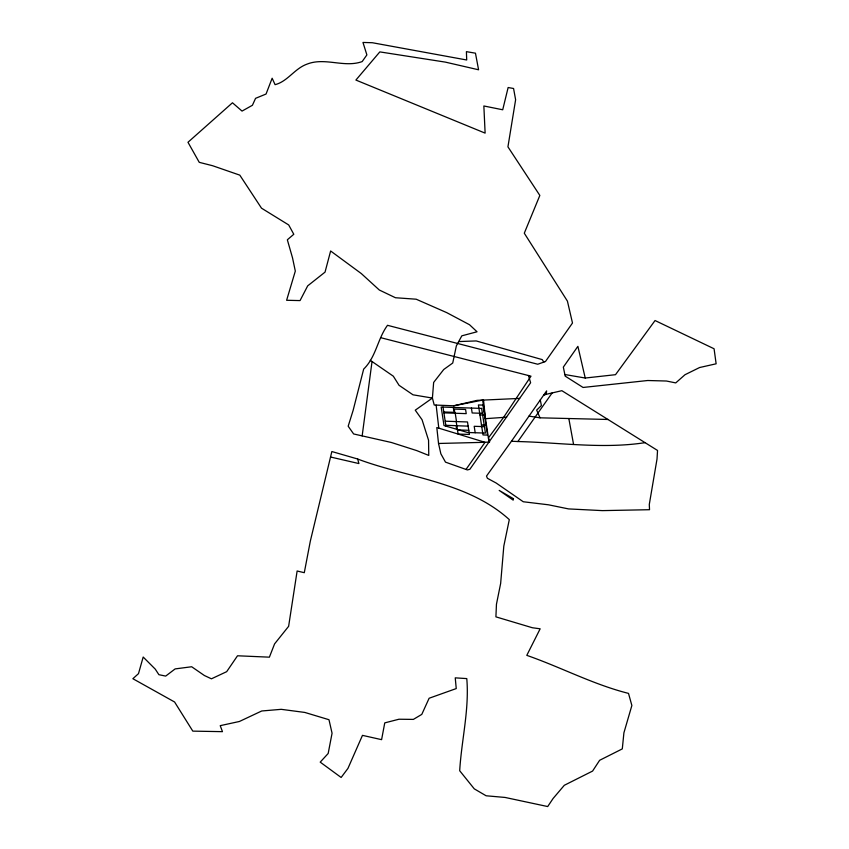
<?xml version="1.0" encoding="UTF-8"?>
<svg xmlns="http://www.w3.org/2000/svg" width="849" height="849" viewBox="0 0 849 849"><rect width="100%" height="100%" fill="white"/><g stroke="black" fill="none" stroke-linecap="round" stroke-linejoin="round"><path stroke-width="1.27" d="M362.162 435.887L353.63 433.956L348.175 426.209L353.12 410.407L363.669 369.103C376.096 357.047 377.487 338.984 387.505 325.305L537.746 364.242L545.472 361.515L572.491 323.023L567.419 301.13L524.289 233.21L539.837 195.44L507.935 146.845L515.619 99.736L513.571 88.498L508.137 87.521L502.714 109.776L483.856 105.976L485.119 133.123L355.901 80.061L379.821 51.895L445.343 62.115L478.581 69.788L475.461 53.19L466.409 51.651L466.706 59.992L372.34 42.726L362.969 42.45L366.885 54.909L362.162 61.584C344.185 68.079 324.88 56.957 306.913 64.174C294.592 68.578 287.588 81.525 275.076 84.667L272.147 78.246L266.045 94.037L255.56 98.335L252.418 105.276L242.039 111.081L232.467 102.782L187.979 142.271L199.25 162.339L212.611 165.725L239.8 175.138L261.503 208.175L288.692 224.943L293.796 234.271L287.344 239.789L292.523 257.873L295.314 271.096L286.622 300.281L300.047 300.588L307.699 285.848L325.04 272.126L330.632 250.986L361.281 273.548L379.312 290.008L395.443 297.734L416.19 299.209L446.733 312.634L469.529 324.732L477.042 331.779L461.824 335.833L456.359 345.851L452.729 363.032L443.74 369.495L433.648 382.432L432.406 398.064L415.257 410.184L422.049 419.714L428.554 440.238L428.766 455.425L416.7 450.586L391.378 442.488L362.162 435.887L372.032 361.525L370.26 360.369M528.471 375.481L530.625 382.75L469.858 469.285L467.406 469.932L445.502 462.143L440.854 453.791L438.53 443.475L436.811 427.546L485.034 442.308L489.597 441.936L488.419 437.904L503.616 417.337L530.986 376.181L380.66 337.669M511.459 441.236L546.618 390.901L546.204 394.297L543.869 394.849L561.868 390.689L657.54 450.458L657.02 459.044L649.294 504.444L649.527 509.708L602.397 510.62L568.543 508.912L548.496 504.805L523.249 501.748L496.081 482.975L487.411 478.295L486.498 476.087L511.459 441.236L517.858 441.533C560.223 442.562 602.843 449.142 645.081 442.658M466.059 469.37L485.034 442.308L438.53 443.475M517.858 441.533L552.147 392.928M372.032 361.525L393.331 376.203L399.051 385.297L413.017 394.817L432.406 398.064L434.221 405.015L453.769 405.79L477.032 400.378L519.673 398.404M453.769 405.79L482.625 400.102L489.045 441.979M585.226 378.028L615.514 374.685L655.057 320.529L714.073 348.769L716.131 363.797L699.587 367.532L685.005 374.717L675.73 382.91L666.444 381.021L647.713 380.511L583.061 387.462L565.179 376.128L563.333 367.108L577.893 346.339L585.226 378.028L564.85 374.526M528.991 416.106L540.028 417.825L608.171 419.48M506.662 417.177L485.469 418.674L483.516 400.049M458.683 341.574L476.193 340.937L542.203 359.594L543.827 362.109M443.783 411.988L454.045 412.338L453.302 407.435M482.402 413.325L472.161 412.975L471.407 408.061M443.91 412.858L466.228 413.633L465.592 409.473L454.279 409.08L454.915 413.24M479.94 414.938L484.471 415.097M445.184 421.189L467.502 421.964L469.423 434.455L458.099 434.062L456.189 421.571M481.468 424.935L485.999 425.094M445.821 425.307L456.093 425.667L456.645 429.265M456.826 425.742L468.139 426.134M484.439 426.654L474.198 426.294L475.185 432.746M457.462 429.902L468.786 430.294M330.537 457.017L358.915 463.565L357.684 459.012L331.853 451.541L310.32 541.153L304.292 572.693L297.129 570.995L288.628 626.318L274.588 643.882L269.388 657.168L237.518 655.778L226.683 671.665L211.433 678.818L204.376 675.507L191.672 666.752L175.149 668.906L165.682 676.091L158.89 674.69L155.282 669.161L143.184 657.03L138.493 673.639L132.869 678.712L174.586 701.996L192.808 731.127L222.47 731.658L220.22 725.662L239.407 721.48L261.725 710.984L281.242 709.329L304.823 712.438L328.988 719.719L332.065 733.228L328.181 753.477L320.211 762.137L341.139 777.472L347.952 768.398L362.47 735.361L381.594 739.659L384.756 722.881L398.956 719.23L413.367 719.4L421.783 714.391L429.116 698.249L456.242 688.571L455.244 677.852L466.78 678.595C469.412 709.467 461.527 739.988 459.691 770.733L474.273 788.848L486.106 795.778L505.07 797.444L547.701 806.55L553.081 798.506L564.32 785.283L592.581 771.072L599.627 760.301L622.296 748.892L623.909 732.804L631.868 705.498L628.504 693.389C593.271 684.506 561.019 667.272 526.794 655.354L540.155 628.801L532.387 627.751L495.912 616.852L496.453 604.244L500.645 583.465L503.807 546.151L509.304 519.609C467.714 481.935 408.22 477.976 357.673 459.044M540.028 417.825L536.664 410.109L541.386 405.557L540.282 399.932M568.862 418.727L573.542 444.271M455.234 413.251L456.507 421.582M443.029 407.074L445.948 426.134M436.142 405.09L438.795 428.151M513.486 498.713L513.178 500.125L499.191 490.414L513.486 498.713M482.943 405.111L478.412 404.952L483.007 434.932L487.528 435.091L482.943 405.111M481.648 408.422L441.162 407.011L444.006 425.572L467.587 432.481L485.426 433.096L481.648 408.422"/></g></svg>
